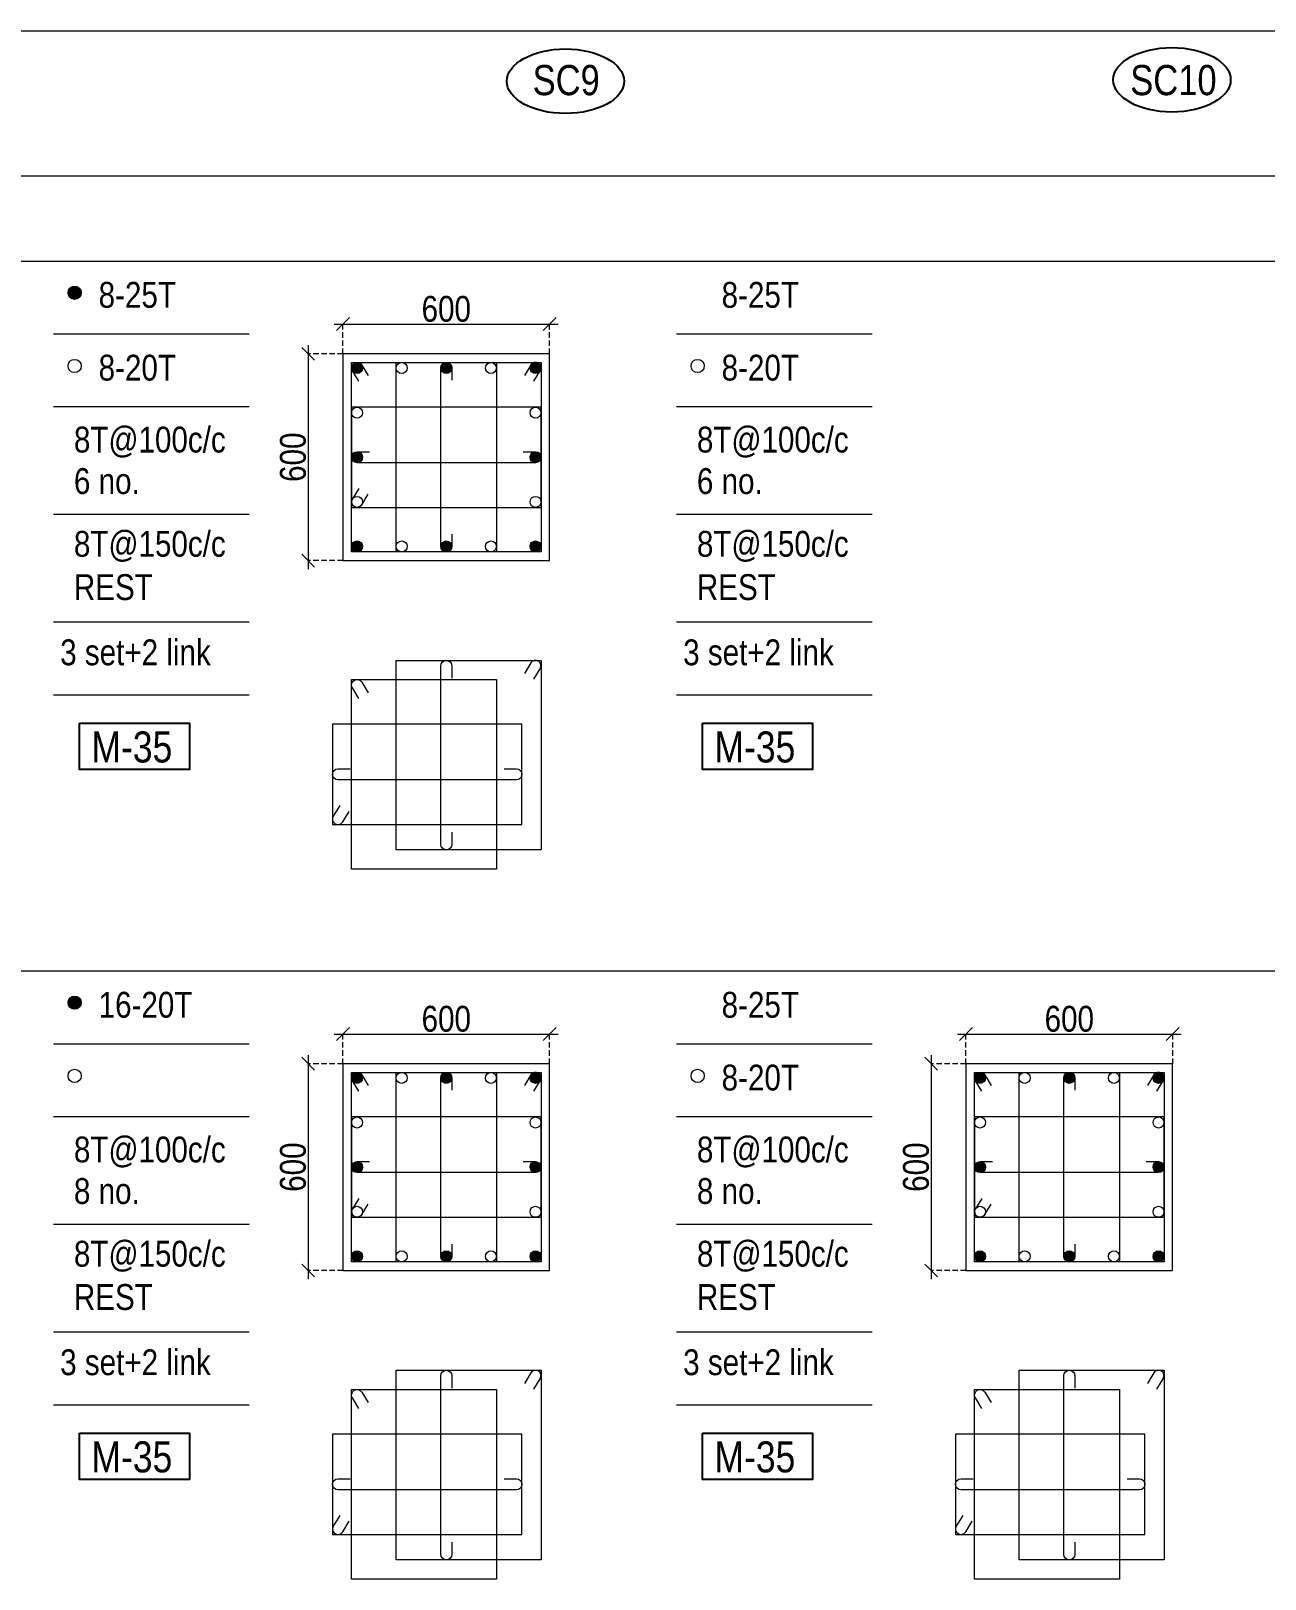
# Model space of a CAD drawing. Header units: millimetres. Extents: x 1112055 to 3390982, y -148532 to 766891.
# Drawn here: x 2139648 to 2153977, y -74171 to -56203 of the extents above; entities that cross this region are included whole.
import ezdxf
from ezdxf.enums import TextEntityAlignment as Align

# ---------------------------------------------------------------- set-up
doc = ezdxf.new("R2010")
doc.units = ezdxf.units.MM
doc.header["$PDMODE"] = 35
doc.header["$PDSIZE"] = -25
doc.linetypes.add('DASHED2', pattern=[0.375, 0.25, -0.125])
doc.linetypes.add('Hidden', pattern=[9.525, 6.35, -3.175])
for name, color, linetype, lineweight in [('B COL. SIZE DIM', 220, 'Continuous', 25), ('B COLSCH', 204, 'Continuous', 20), ('B COLUMN', 1, 'Hidden', 9), ('B STEEL', 34, 'Continuous', 15)]:
    doc.layers.add(name, color=color, linetype=linetype, lineweight=lineweight)
doc.layers.add('B TEXT', color=7, linetype='Continuous')
doc.styles.add('dim inside', font='romans.shx', dxfattribs={"width": 0.8, "height": 125})
doc.styles.add('SWINC', font='swissc.ttf')
doc.dimstyles.new('dim inside', dxfattribs={"dimtxt": 125, "dimasz": 100, "dimexe": 0, "dimexo": 0, "dimgap": 10, "dimtad": 0, "dimdec": 0, "dimzin": 0, "dimdsep": 46, "dimtxsty": 'dim inside', "dimblk": 'SMALL', "dimcen": 0.09, "dimadec": 0, "dimazin": 0, "dimtfac": 1, "dimtdec": 0, "dimtofl": 0, "dimtmove": 0, "dimatfit": 3, "dimfxl": 1, "dimtolj": 1, "dimtzin": 0, "dimarcsym": 2})

# ---------------------------------------------------------------- blocks, each defined once
blk = doc.blocks.new('_Oblique')
at = {"color": 0, "linetype": 'ByBlock', "lineweight": -2}
blk.add_line((-0.5, -0.5), (0.5, 0.5), dxfattribs=at)
blk = doc.blocks.new('*D4087')
at = {"layer": 'B COL. SIZE DIM', "color": 250, "lineweight": 9, "ltscale": 250, "transparency": 16777216}
blk.add_line((2143170, -67845), (2145770, -67845), dxfattribs=at)
at = {"layer": 'B COL. SIZE DIM', "color": 250, "linetype": 'DASHED2', "lineweight": 9, "ltscale": 250, "transparency": 16777216}
for p, q in [((2143270, -68190), (2143270, -67845)), ((2145670, -68190), (2145670, -67845))]:
    blk.add_line(p, q, dxfattribs=at)
at = {"layer": 'Defpoints', "color": 0, "transparency": 16777216}
for p in [(2145670, -67845), (2143270, -68190), (2145670, -68190)]:
    blk.add_point(p, dxfattribs=at)
at = {"layer": 'B COL. SIZE DIM', "color": 250, "lineweight": 9, "transparency": 16777216, "xscale": 150, "yscale": 150, "zscale": 150, "rotation": 180}
blk.add_blockref('_Oblique', (2143270, -67845), dxfattribs=at)
at = {"layer": 'B COL. SIZE DIM', "color": 250, "lineweight": 9, "transparency": 16777216, "xscale": 150, "yscale": 150, "zscale": 150}
blk.add_blockref('_Oblique', (2145670, -67845), dxfattribs=at)
at = {"layer": 'B COL. SIZE DIM', "color": 6, "transparency": 16777216, "insert": (2144470, -67670), "char_height": 300, "attachment_point": 5, "style": 'SWINC'}
blk.add_mtext('\\A1;600', dxfattribs=at)
blk = doc.blocks.new('*D4088')
at = {"layer": 'B COL. SIZE DIM', "color": 250, "lineweight": 9, "ltscale": 250, "transparency": 16777216}
blk.add_line((2142866, -68090), (2142866, -70690), dxfattribs=at)
at = {"layer": 'B COL. SIZE DIM', "color": 250, "linetype": 'DASHED2', "lineweight": 9, "ltscale": 250, "transparency": 16777216}
for p, q in [((2143270, -68190), (2142866, -68190)), ((2143270, -70590), (2142866, -70590))]:
    blk.add_line(p, q, dxfattribs=at)
at = {"layer": 'Defpoints', "color": 0, "transparency": 16777216}
for p in [(2143270, -68190), (2142866, -70590), (2143270, -70590)]:
    blk.add_point(p, dxfattribs=at)
at = {"layer": 'B COL. SIZE DIM', "color": 250, "lineweight": 9, "transparency": 16777216, "xscale": 150, "yscale": 150, "zscale": 150}
for p, rotation in [((2142866, -68190), 90), ((2142866, -70590), 270)]:
    blk.add_blockref('_Oblique', p, dxfattribs=dict(at, rotation=rotation))
at = {"layer": 'B COL. SIZE DIM', "color": 6, "transparency": 16777216, "insert": (2142691, -69390), "char_height": 300, "attachment_point": 5, "rotation": 90, "style": 'SWINC'}
blk.add_mtext('\\A1;600', dxfattribs=at)
blk = doc.blocks.new('*D4089')
at = {"layer": 'B COL. SIZE DIM', "color": 250, "lineweight": 9, "ltscale": 250, "transparency": 16777216}
blk.add_line((2143170, -59605), (2145770, -59605), dxfattribs=at)
at = {"layer": 'B COL. SIZE DIM', "color": 250, "linetype": 'DASHED2', "lineweight": 9, "ltscale": 250, "transparency": 16777216}
for p, q in [((2143270, -59950), (2143270, -59605)), ((2145670, -59950), (2145670, -59605))]:
    blk.add_line(p, q, dxfattribs=at)
at = {"layer": 'Defpoints', "color": 0, "transparency": 16777216}
for p in [(2145670, -59605), (2143270, -59950), (2145670, -59950)]:
    blk.add_point(p, dxfattribs=at)
at = {"layer": 'B COL. SIZE DIM', "color": 250, "lineweight": 9, "transparency": 16777216, "xscale": 150, "yscale": 150, "zscale": 150, "rotation": 180}
blk.add_blockref('_Oblique', (2143270, -59605), dxfattribs=at)
at = {"layer": 'B COL. SIZE DIM', "color": 250, "lineweight": 9, "transparency": 16777216, "xscale": 150, "yscale": 150, "zscale": 150}
blk.add_blockref('_Oblique', (2145670, -59605), dxfattribs=at)
at = {"layer": 'B COL. SIZE DIM', "color": 6, "transparency": 16777216, "insert": (2144470, -59430), "char_height": 300, "attachment_point": 5, "style": 'SWINC'}
blk.add_mtext('\\A1;600', dxfattribs=at)
blk = doc.blocks.new('*D4090')
at = {"layer": 'B COL. SIZE DIM', "color": 250, "lineweight": 9, "ltscale": 250, "transparency": 16777216}
blk.add_line((2142866, -59850), (2142866, -62450), dxfattribs=at)
at = {"layer": 'B COL. SIZE DIM', "color": 250, "linetype": 'DASHED2', "lineweight": 9, "ltscale": 250, "transparency": 16777216}
for p, q in [((2143270, -59950), (2142866, -59950)), ((2143270, -62350), (2142866, -62350))]:
    blk.add_line(p, q, dxfattribs=at)
at = {"layer": 'Defpoints', "color": 0, "transparency": 16777216}
for p in [(2143270, -59950), (2142866, -62350), (2143270, -62350)]:
    blk.add_point(p, dxfattribs=at)
at = {"layer": 'B COL. SIZE DIM', "color": 250, "lineweight": 9, "transparency": 16777216, "xscale": 150, "yscale": 150, "zscale": 150}
for p, rotation in [((2142866, -59950), 90), ((2142866, -62350), 270)]:
    blk.add_blockref('_Oblique', p, dxfattribs=dict(at, rotation=rotation))
at = {"layer": 'B COL. SIZE DIM', "color": 6, "transparency": 16777216, "insert": (2142691, -61150), "char_height": 300, "attachment_point": 5, "rotation": 90, "style": 'SWINC'}
blk.add_mtext('\\A1;600', dxfattribs=at)
blk = doc.blocks.new('*D3981')
at = {"layer": 'B COL. SIZE DIM', "color": 250, "lineweight": 9, "ltscale": 250, "transparency": 16777216}
blk.add_line((2150404, -67845), (2153004, -67845), dxfattribs=at)
at = {"layer": 'B COL. SIZE DIM', "color": 250, "linetype": 'DASHED2', "lineweight": 9, "ltscale": 250, "transparency": 16777216}
for p, q in [((2150504, -68190), (2150504, -67845)), ((2152904, -68190), (2152904, -67845))]:
    blk.add_line(p, q, dxfattribs=at)
at = {"layer": 'Defpoints', "color": 0, "transparency": 16777216}
for p in [(2152904, -67845), (2150504, -68190), (2152904, -68190)]:
    blk.add_point(p, dxfattribs=at)
at = {"layer": 'B COL. SIZE DIM', "color": 250, "lineweight": 9, "transparency": 16777216, "xscale": 150, "yscale": 150, "zscale": 150, "rotation": 180}
blk.add_blockref('_Oblique', (2150504, -67845), dxfattribs=at)
at = {"layer": 'B COL. SIZE DIM', "color": 250, "lineweight": 9, "transparency": 16777216, "xscale": 150, "yscale": 150, "zscale": 150}
blk.add_blockref('_Oblique', (2152904, -67845), dxfattribs=at)
at = {"layer": 'B COL. SIZE DIM', "color": 6, "transparency": 16777216, "insert": (2151704, -67670), "char_height": 300, "attachment_point": 5, "style": 'SWINC'}
blk.add_mtext('\\A1;600', dxfattribs=at)
blk = doc.blocks.new('*D3982')
at = {"layer": 'B COL. SIZE DIM', "color": 250, "lineweight": 9, "ltscale": 250, "transparency": 16777216}
blk.add_line((2150100, -68090), (2150100, -70690), dxfattribs=at)
at = {"layer": 'B COL. SIZE DIM', "color": 250, "linetype": 'DASHED2', "lineweight": 9, "ltscale": 250, "transparency": 16777216}
for p, q in [((2150504, -68190), (2150100, -68190)), ((2150504, -70590), (2150100, -70590))]:
    blk.add_line(p, q, dxfattribs=at)
at = {"layer": 'Defpoints', "color": 0, "transparency": 16777216}
for p in [(2150504, -68190), (2150100, -70590), (2150504, -70590)]:
    blk.add_point(p, dxfattribs=at)
at = {"layer": 'B COL. SIZE DIM', "color": 250, "lineweight": 9, "transparency": 16777216, "xscale": 150, "yscale": 150, "zscale": 150}
for p, rotation in [((2150100, -68190), 90), ((2150100, -70590), 270)]:
    blk.add_blockref('_Oblique', p, dxfattribs=dict(at, rotation=rotation))
at = {"layer": 'B COL. SIZE DIM', "color": 6, "transparency": 16777216, "insert": (2149925, -69390), "char_height": 300, "attachment_point": 5, "rotation": 90, "style": 'SWINC'}
blk.add_mtext('\\A1;600', dxfattribs=at)

msp = doc.modelspace()

# ---------------------------------------------------------------- hatches: boundary and pattern name
at = {"layer": 'B STEEL', "lineweight": 9, "ltscale": 0.5}
h = msp.add_hatch(color=34, dxfattribs=at)
edge = h.paths.add_edge_path()
edge.add_arc((2140155.1, -59241), 76.8, 0, 360)
h = msp.add_hatch(color=34, dxfattribs=at)
edge = h.paths.add_edge_path()
edge.add_arc((2143434.3, -60114.2), 64, 0, 360)
h = msp.add_hatch(color=34, dxfattribs=at)
edge = h.paths.add_edge_path()
edge.add_arc((2144470.2, -60114.2), 64, 180, 540, ccw=False)
h = msp.add_hatch(color=34, dxfattribs=at)
edge = h.paths.add_edge_path()
edge.add_arc((2145506.2, -60114.2), 64, 180, 540, ccw=False)
h = msp.add_hatch(color=34, dxfattribs=at)
edge = h.paths.add_edge_path()
edge.add_arc((2143434.3, -61150.1), 64, 180, 540, ccw=False)
h = msp.add_hatch(color=34, dxfattribs=at)
edge = h.paths.add_edge_path()
edge.add_arc((2145506.2, -61150.1), 64, 180, 540, ccw=False)
h = msp.add_hatch(color=34, dxfattribs=at)
edge = h.paths.add_edge_path()
edge.add_arc((2143434.3, -62186.1), 64, 0, 360, ccw=False)
h = msp.add_hatch(color=34, dxfattribs=at)
edge = h.paths.add_edge_path()
edge.add_arc((2144470.2, -62186.1), 64, 180, 540, ccw=False)
h = msp.add_hatch(color=34, dxfattribs=at)
edge = h.paths.add_edge_path()
edge.add_arc((2145506.2, -62186.1), 64, -180, 180)
h = msp.add_hatch(color=34, dxfattribs=at)
edge = h.paths.add_edge_path()
edge.add_arc((2140155.1, -67480.8), 76.8, 0, 360)
h = msp.add_hatch(color=34, dxfattribs=at)
edge = h.paths.add_edge_path()
edge.add_arc((2143434.3, -68354), 64, 0, 360)
h = msp.add_hatch(color=34, dxfattribs=at)
edge = h.paths.add_edge_path()
edge.add_arc((2144470.2, -68354), 64, 180, 540, ccw=False)
h = msp.add_hatch(color=34, dxfattribs=at)
edge = h.paths.add_edge_path()
edge.add_arc((2145506.2, -68354), 64, 180, 540, ccw=False)
h = msp.add_hatch(color=34, dxfattribs=at)
edge = h.paths.add_edge_path()
edge.add_arc((2150667.8, -68354), 64, 0, 360)
h = msp.add_hatch(color=34, dxfattribs=at)
edge = h.paths.add_edge_path()
edge.add_arc((2151703.8, -68354), 64, 180, 540, ccw=False)
h = msp.add_hatch(color=34, dxfattribs=at)
edge = h.paths.add_edge_path()
edge.add_arc((2152739.8, -68354), 64, 180, 540, ccw=False)
h = msp.add_hatch(color=34, dxfattribs=at)
edge = h.paths.add_edge_path()
edge.add_arc((2143434.3, -69390), 64, 180, 540, ccw=False)
h = msp.add_hatch(color=34, dxfattribs=at)
edge = h.paths.add_edge_path()
edge.add_arc((2145506.2, -69390), 64, 180, 540, ccw=False)
h = msp.add_hatch(color=34, dxfattribs=at)
edge = h.paths.add_edge_path()
edge.add_arc((2150667.8, -69390), 64, 180, 540, ccw=False)
h = msp.add_hatch(color=34, dxfattribs=at)
edge = h.paths.add_edge_path()
edge.add_arc((2152739.8, -69390), 64, 180, 540, ccw=False)
h = msp.add_hatch(color=34, dxfattribs=at)
edge = h.paths.add_edge_path()
edge.add_arc((2143434.3, -70426), 64, 0, 360, ccw=False)
h = msp.add_hatch(color=34, dxfattribs=at)
edge = h.paths.add_edge_path()
edge.add_arc((2144470.2, -70426), 64, 180, 540, ccw=False)
h = msp.add_hatch(color=34, dxfattribs=at)
edge = h.paths.add_edge_path()
edge.add_arc((2145506.2, -70426), 64, -180, 180)
h = msp.add_hatch(color=34, dxfattribs=at)
edge = h.paths.add_edge_path()
edge.add_arc((2150667.8, -70426), 64, 0, 360, ccw=False)
h = msp.add_hatch(color=34, dxfattribs=at)
edge = h.paths.add_edge_path()
edge.add_arc((2151703.8, -70426), 64, 180, 540, ccw=False)
h = msp.add_hatch(color=34, dxfattribs=at)
edge = h.paths.add_edge_path()
edge.add_arc((2152739.8, -70426), 64, -180, 180)

# ---------------------------------------------------------------- linework, layer by layer
at = {"layer": 'B COLSCH', "color": 250, "lineweight": 0}
for p, q in [((2079654.2, -56202.6), (2221752.2, -56202.6)), ((2079654.2, -56202.6), (2221752.2, -56202.6)), ((2079654.2, -56202.6), (2221752.2, -56202.6)), ((2079654.2, -57885.5), (2221752.2, -57885.5)), ((2079654.2, -58872.7), (2221752.2, -58872.7)), ((2139908.8, -59717.7), (2142183.2, -59717.7)), ((2147142.3, -59717.7), (2149416.7, -59717.7)), ((2139908.8, -60562.7), (2142183.2, -60562.7)), ((2147142.3, -60562.7), (2149416.7, -60562.7)), ((2139908.8, -61812.4), (2142183.2, -61812.4)), ((2147142.3, -61812.4), (2149416.7, -61812.4)), ((2139908.8, -63062.2), (2142183.2, -63062.2)), ((2147142.3, -63062.2), (2149416.7, -63062.2)), ((2139908.8, -63907.2), (2142183.2, -63907.2)), ((2147142.3, -63907.2), (2149416.7, -63907.2)), ((2079654.2, -67112.5), (2221752.2, -67112.5)), ((2139908.8, -67957.5), (2142183.2, -67957.5)), ((2147142.3, -67957.5), (2149416.7, -67957.5)), ((2139908.8, -68802.5), (2142183.2, -68802.5)), ((2147142.3, -68802.5), (2149416.7, -68802.5)), ((2139908.8, -70052.3), (2142183.2, -70052.3)), ((2147142.3, -70052.3), (2149416.7, -70052.3)), ((2139908.8, -71302.1), (2142183.2, -71302.1)), ((2147142.3, -71302.1), (2149416.7, -71302.1)), ((2139908.8, -72147), (2142183.2, -72147)), ((2147142.3, -72147), (2149416.7, -72147))]:
    msp.add_line(p, q, dxfattribs=at)
at = {"layer": 'B COLUMN', "color": 1, "linetype": 'ByBlock', "lineweight": 20}
for points in [[(2143270.2, -62350.1), (2145670.2, -62350.1), (2145670.2, -59950.1), (2143270.2, -59950.1)], [(2143270.2, -70590), (2145670.2, -70590), (2145670.2, -68190), (2143270.2, -68190)], [(2150503.8, -70590), (2152903.8, -70590), (2152903.8, -68190), (2150503.8, -68190)]]:
    msp.add_lwpolyline(points, close=True, dxfattribs=at)
at = {"layer": 'B STEEL', "color": 34, "lineweight": 9, "ltscale": 0.5}
for points in [[(2143454.5, -60269.2), (2143379.7, -60147.7, -1), (2143488.8, -60080.6), (2143563.6, -60202.1)], [(2144534.3, -62043.5), (2144534.3, -62186.1, -1), (2144406.2, -62186.1), (2144406.2, -60114.2, -1), (2144534.3, -60114.2), (2144534.3, -60256.8)], [(2145486, -60269.2), (2145560.8, -60147.7, 1), (2145451.7, -60080.6), (2145376.9, -60202.1)], [(2145363.6, -61086.1), (2145506.2, -61086.1, -1), (2145506.2, -61214.2), (2143434.3, -61214.2, -1), (2143434.3, -61086.1), (2143576.9, -61086.1)], [(2143454.5, -61513.1), (2143379.7, -61634.6, 1), (2143488.8, -61701.7), (2143563.6, -61580.2)], [(2144534.3, -65501.3), (2144534.3, -65643.9, -1), (2144406.2, -65643.9), (2144406.2, -63571.9, -1), (2144534.3, -63571.9), (2144534.3, -63714.6)], [(2145486, -63727), (2145560.8, -63605.5, 1), (2145451.7, -63538.4), (2145376.9, -63659.9)], [(2143454.5, -63950.1), (2143379.7, -63828.6, -1), (2143488.8, -63761.5), (2143563.6, -63882.9)], [(2145142.3, -64767), (2145284.9, -64767, -1), (2145284.9, -64895), (2143213, -64895, -1), (2143213, -64767), (2143355.6, -64767)], [(2143233.2, -65194), (2143158.5, -65315.4, 1), (2143267.5, -65382.5), (2143342.3, -65261.1)], [(2143454.5, -68509), (2143379.7, -68387.6, -1), (2143488.8, -68320.5), (2143563.6, -68441.9)], [(2144534.3, -70283.3), (2144534.3, -70426, -1), (2144406.2, -70426), (2144406.2, -68354, -1), (2144534.3, -68354), (2144534.3, -68496.7)], [(2145486, -68509), (2145560.8, -68387.6, 1), (2145451.7, -68320.5), (2145376.9, -68441.9)], [(2150688.1, -68509), (2150613.3, -68387.6, -1), (2150722.3, -68320.5), (2150797.1, -68441.9)], [(2151767.8, -70283.3), (2151767.8, -70426, -1), (2151639.8, -70426), (2151639.8, -68354, -1), (2151767.8, -68354), (2151767.8, -68496.7)], [(2152719.5, -68509), (2152794.3, -68387.6, 1), (2152685.3, -68320.5), (2152610.5, -68441.9)], [(2145363.6, -69326), (2145506.2, -69326, -1), (2145506.2, -69454), (2143434.3, -69454, -1), (2143434.3, -69326), (2143576.9, -69326)], [(2152597.1, -69326), (2152739.8, -69326, -1), (2152739.8, -69454), (2150667.8, -69454, -1), (2150667.8, -69326), (2150810.5, -69326)], [(2143454.5, -69752.9), (2143379.7, -69874.4, 1), (2143488.8, -69941.5), (2143563.6, -69820.1)], [(2150688.1, -69752.9), (2150613.3, -69874.4, 1), (2150722.3, -69941.5), (2150797.1, -69820.1)], [(2144534.3, -73741.1), (2144534.3, -73883.7, -1), (2144406.2, -73883.7), (2144406.2, -71811.8, -1), (2144534.3, -71811.8), (2144534.3, -71954.4)], [(2145486, -71966.8), (2145560.8, -71845.3, 1), (2145451.7, -71778.2), (2145376.9, -71899.7)], [(2151767.8, -73741.1), (2151767.8, -73883.7, -1), (2151639.8, -73883.7), (2151639.8, -71811.8, -1), (2151767.8, -71811.8), (2151767.8, -71954.4)], [(2152719.5, -71966.8), (2152794.3, -71845.3, 1), (2152685.3, -71778.2), (2152610.5, -71899.7)], [(2143454.5, -72189.9), (2143379.7, -72068.4, -1), (2143488.8, -72001.3), (2143563.6, -72122.8)], [(2150688.1, -72189.9), (2150613.3, -72068.4, -1), (2150722.3, -72001.3), (2150797.1, -72122.8)], [(2145142.3, -73006.8), (2145284.9, -73006.8, -1), (2145284.9, -73134.9), (2143213, -73134.9, -1), (2143213, -73006.8), (2143355.6, -73006.8)], [(2152375.8, -73006.8), (2152518.5, -73006.8, -1), (2152518.5, -73134.9), (2150446.5, -73134.9, -1), (2150446.5, -73006.8), (2150589.2, -73006.8)], [(2143233.2, -73433.8), (2143158.5, -73555.3, 1), (2143267.5, -73622.4), (2143342.3, -73500.9)], [(2150466.8, -73433.8), (2150392, -73555.3, 1), (2150501.1, -73622.4), (2150575.8, -73500.9)]]:
    msp.add_lwpolyline(points, format="xyb", dxfattribs=at)
for points in [[(2145052.3, -60050.1), (2145052.3, -62250.1), (2143370.2, -62250.1), (2143370.2, -60050.1)], [(2145570.2, -60050.1), (2145570.2, -62250.1), (2143888.2, -62250.1), (2143888.2, -60050.1)], [(2143370.2, -61732.2), (2145570.2, -61732.2), (2145570.2, -60568.1), (2143370.2, -60568.1)], [(2145570.2, -63507.9), (2145570.2, -65707.9), (2143888.2, -65707.9), (2143888.2, -63507.9)], [(2145052.3, -63731), (2145052.3, -65931), (2143370.2, -65931), (2143370.2, -63731)], [(2143149, -65413), (2145349, -65413), (2145349, -64249), (2143149, -64249)], [(2145052.3, -68290), (2145052.3, -70490), (2143370.2, -70490), (2143370.2, -68290)], [(2145570.2, -68290), (2145570.2, -70490), (2143888.2, -70490), (2143888.2, -68290)], [(2152285.8, -68290), (2152285.8, -70490), (2150603.8, -70490), (2150603.8, -68290)], [(2152803.8, -68290), (2152803.8, -70490), (2151121.8, -70490), (2151121.8, -68290)], [(2143370.2, -69972), (2145570.2, -69972), (2145570.2, -68808), (2143370.2, -68808)], [(2150603.8, -69972), (2152803.8, -69972), (2152803.8, -68808), (2150603.8, -68808)], [(2145570.2, -71747.8), (2145570.2, -73947.8), (2143888.2, -73947.8), (2143888.2, -71747.8)], [(2152803.8, -71747.8), (2152803.8, -73947.8), (2151121.8, -73947.8), (2151121.8, -71747.8)], [(2145052.3, -71970.8), (2145052.3, -74170.8), (2143370.2, -74170.8), (2143370.2, -71970.8)], [(2152285.8, -71970.8), (2152285.8, -74170.8), (2150603.8, -74170.8), (2150603.8, -71970.8)], [(2143149, -73652.9), (2145349, -73652.9), (2145349, -72488.8), (2143149, -72488.8)], [(2150382.5, -73652.9), (2152582.5, -73652.9), (2152582.5, -72488.8), (2150382.5, -72488.8)]]:
    msp.add_lwpolyline(points, close=True, dxfattribs=at)
for centre, radius in [((2140155.1, -59241), 76.8), ((2140155.1, -60091.3), 76.8), ((2143434.3, -60114.2), 64), ((2143952.3, -60114.2), 64), ((2144470.2, -60114.2), 64), ((2144988.2, -60114.2), 64), ((2145506.2, -60114.2), 64), ((2147388.6, -60091.3), 76.8), ((2143434.3, -60632.2), 64), ((2145506.2, -60632.2), 64), ((2143434.3, -61150.1), 64), ((2145506.2, -61150.1), 64), ((2143434.3, -61668.1), 64), ((2145506.2, -61668.1), 64), ((2143434.3, -62186.1), 64), ((2143952.3, -62186.1), 64), ((2144470.2, -62186.1), 64), ((2144988.2, -62186.1), 64), ((2145506.2, -62186.1), 64), ((2140155.1, -67480.8), 76.8), ((2140155.1, -68331.1), 76.8), ((2147388.6, -68331.1), 76.8), ((2143434.3, -68354), 64), ((2143952.3, -68354), 64), ((2144470.2, -68354), 64), ((2144988.2, -68354), 64), ((2145506.2, -68354), 64), ((2150667.8, -68354), 64), ((2151185.8, -68354), 64), ((2151703.8, -68354), 64), ((2152221.8, -68354), 64), ((2152739.8, -68354), 64), ((2143434.3, -68872), 64), ((2145506.2, -68872), 64), ((2150667.8, -68872), 64), ((2152739.8, -68872), 64), ((2143434.3, -69390), 64), ((2145506.2, -69390), 64), ((2150667.8, -69390), 64), ((2152739.8, -69390), 64), ((2143434.3, -69908), 64), ((2145506.2, -69908), 64), ((2150667.8, -69908), 64), ((2152739.8, -69908), 64), ((2143434.3, -70426), 64), ((2143952.3, -70426), 64), ((2144470.2, -70426), 64), ((2144988.2, -70426), 64), ((2145506.2, -70426), 64), ((2150667.8, -70426), 64), ((2151185.8, -70426), 64), ((2151703.8, -70426), 64), ((2152221.8, -70426), 64), ((2152739.8, -70426), 64)]:
    msp.add_circle(centre, radius, dxfattribs=at)
at = {"layer": 'B TEXT', "color": 1}
for points in [[(2140212.5, -64236.2), (2141487.1, -64236.2), (2141487.1, -64774.2), (2140212.5, -64774.2)], [(2147446, -64236.2), (2148720.6, -64236.2), (2148720.6, -64774.2), (2147446, -64774.2)], [(2140212.5, -72476.1), (2141487.1, -72476.1), (2141487.1, -73014.1), (2140212.5, -73014.1)], [(2147446, -72476.1), (2148720.6, -72476.1), (2148720.6, -73014.1), (2147446, -73014.1)]]:
    msp.add_lwpolyline(points, close=True, dxfattribs=at)
at = {"layer": 'B TEXT', "color": 2}
for centre in [(2145853.4, -56786.1), (2152896.1, -56769.4)]:
    msp.add_ellipse(centre, major_axis=(681.3, 0), ratio=0.5492639, dxfattribs=at)

# ---------------------------------------------------------------- texts
at = {"layer": 'B TEXT', "color": 2, "style": 'SWINC'}
for s, p in [('SC9', (2145472.8, -56947.8)), ('SC10', (2152411.7, -56947.8))]:
    msp.add_text(s, height=350, dxfattribs=at).set_placement(p)
at = {"layer": 'B TEXT', "style": 'SWINC'}
for s, p in [('8-25T', (2140433.6, -59415.5)), ('8-25T', (2147667.1, -59415.5)), ('8-20T', (2140433.6, -60260.5)), ('8-20T', (2147667.1, -60260.5)), ('8T@100c/c', (2140146.7, -61095.4)), ('8T@100c/c', (2147380.2, -61095.4)), ('6 no.', (2140146.7, -61577.2)), ('6 no.', (2147380.2, -61577.2)), ('8T@150c/c', (2140146.7, -62305.3)), ('8T@150c/c', (2147380.2, -62305.3)), ('REST', (2140146.7, -62807.7)), ('REST', (2147380.2, -62807.7)), ('3 set+2 link', (2139987, -63564.7)), ('3 set+2 link', (2147220.5, -63564.7)), ('16-20T', (2140433.6, -67655.4)), ('8-25T', (2147667.1, -67655.4)), ('8-20T', (2147667.1, -68500.4)), ('8T@100c/c', (2140146.7, -69335.2)), ('8T@100c/c', (2147380.2, -69335.2)), ('8 no.', (2140146.7, -69817)), ('8 no.', (2147380.2, -69817)), ('8T@150c/c', (2140146.7, -70545.1)), ('8T@150c/c', (2147380.2, -70545.1)), ('REST', (2140146.7, -71047.5)), ('REST', (2147380.2, -71047.5)), ('3 set+2 link', (2139987, -71804.5)), ('3 set+2 link', (2147220.5, -71804.5))]:
    msp.add_text(s, height=300, dxfattribs=at).set_placement(p)
at = {"layer": 'B TEXT', "color": 1, "style": 'SWINC'}
for p in [(2140349.8, -64800.8), (2147583.4, -64800.8), (2140349.8, -73040.6), (2147583.4, -73040.6)]:
    msp.add_text('M-35', height=360, dxfattribs=at).set_placement(p, align=Align.BOTTOM_LEFT)

# ---------------------------------------------------------------- dimensions: what is measured, and where the dimension line sits
at = {"layer": 'B COL. SIZE DIM', "color": 250, "ltscale": 250}
for base, p1, p2, picture, middle in [((2145670.2, -59605.2), (2143270.2, -59950.1), (2145670.2, -59950.1), '*D4089', (2144470.2, -59430.2)), ((2145670.2, -67845), (2143270.2, -68190), (2145670.2, -68190), '*D4087', (2144470.2, -67670)), ((2152903.8, -67845), (2150503.8, -68190), (2152903.8, -68190), '*D3981', (2151703.8, -67670))]:
    dim = msp.add_linear_dim(base=base, p1=p1, p2=p2, dimstyle='dim inside', override={"dimtxt": 300, "dimasz": 150, "dimgap": 25, "dimtad": 3, "dimlfac": 0.25, "dimtxsty": 'SWINC', "dimblk1": 'Oblique', "dimblk2": 'Oblique', "dimsah": 1, "dimdle": 100, "dimclrd": 250, "dimclre": 250, "dimclrt": 6, "dimfxl": 1000, "dimlwd": 9, "dimlwe": 9}, dxfattribs=at)
    dim.commit()
    dim.dimension.update_dxf_attribs({"geometry": picture, "text_midpoint": middle})
for base, p1, p2, picture, middle in [((2142866.4, -62350.1), (2143270.2, -59950.1), (2143270.2, -62350.1), '*D4090', (2142691.4, -61150.1)), ((2142866.4, -70590), (2143270.2, -68190), (2143270.2, -70590), '*D4088', (2142691.4, -69390)), ((2150099.9, -70590), (2150503.8, -68190), (2150503.8, -70590), '*D3982', (2149924.9, -69390))]:
    dim = msp.add_linear_dim(base=base, p1=p1, p2=p2, angle=90, dimstyle='dim inside', override={"dimtxt": 300, "dimasz": 150, "dimgap": 25, "dimtad": 3, "dimlfac": 0.25, "dimtxsty": 'SWINC', "dimblk1": 'Oblique', "dimblk2": 'Oblique', "dimsah": 1, "dimdle": 100, "dimclrd": 250, "dimclre": 250, "dimclrt": 6, "dimfxl": 1000, "dimlwd": 9, "dimlwe": 9}, dxfattribs=at)
    dim.commit()
    dim.dimension.update_dxf_attribs({"geometry": picture, "text_midpoint": middle})

doc.saveas('drawing.dxf')
